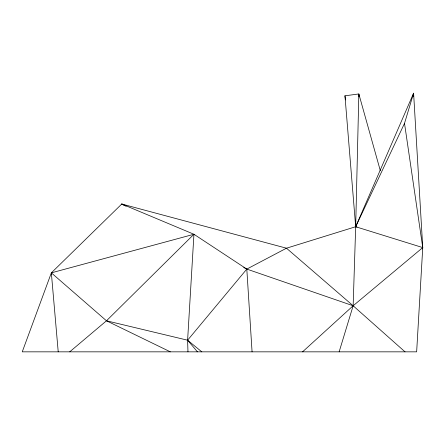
<?xml version="1.0" encoding="UTF-8"?>
<svg xmlns="http://www.w3.org/2000/svg" width="445" height="445" viewBox="0 0 445 445"><rect width="100%" height="100%" fill="white"/><g stroke="black" fill="none" stroke-linecap="round" stroke-linejoin="round"><path stroke-width="0.67" d="M51.325 274.248L51.347 272.857L121.763 204.016L286.48 248.204L353.146 305.771L405.028 351.839M339.14 351.839L353.146 305.771L355.677 226.728L358.842 93.956L344.958 95.797L355.677 226.728L422.75 247.587L416.648 351.839L22.25 351.839L51.347 272.857L193.942 234.265L246.808 269.091L353.146 305.771L422.75 247.587L413.6 93.161L355.677 226.728L286.48 248.204L246.808 269.091L187.612 340.208L187.968 351.839M126.074 206.263L121.763 204.016L193.942 234.265L187.612 340.208L197.441 351.839M413.255 96.61L413.6 93.161L404.516 123.365L355.677 226.728L357.018 227.078M422.433 248.933L422.75 247.587L404.516 123.365M69.715 351.839L106.477 320.795L193.942 234.265M302.561 351.839L353.146 305.771M58.217 351.839L51.347 272.857L106.477 320.795L187.612 340.208L201.808 351.839M106.477 320.795L170.335 351.839M121.763 204.016L123.621 204.961M243.727 267.49L246.808 269.091L252.07 351.839M380.319 170.658L358.842 93.956L358.931 96.732M344.958 95.797L345.498 99.925"/></g></svg>
